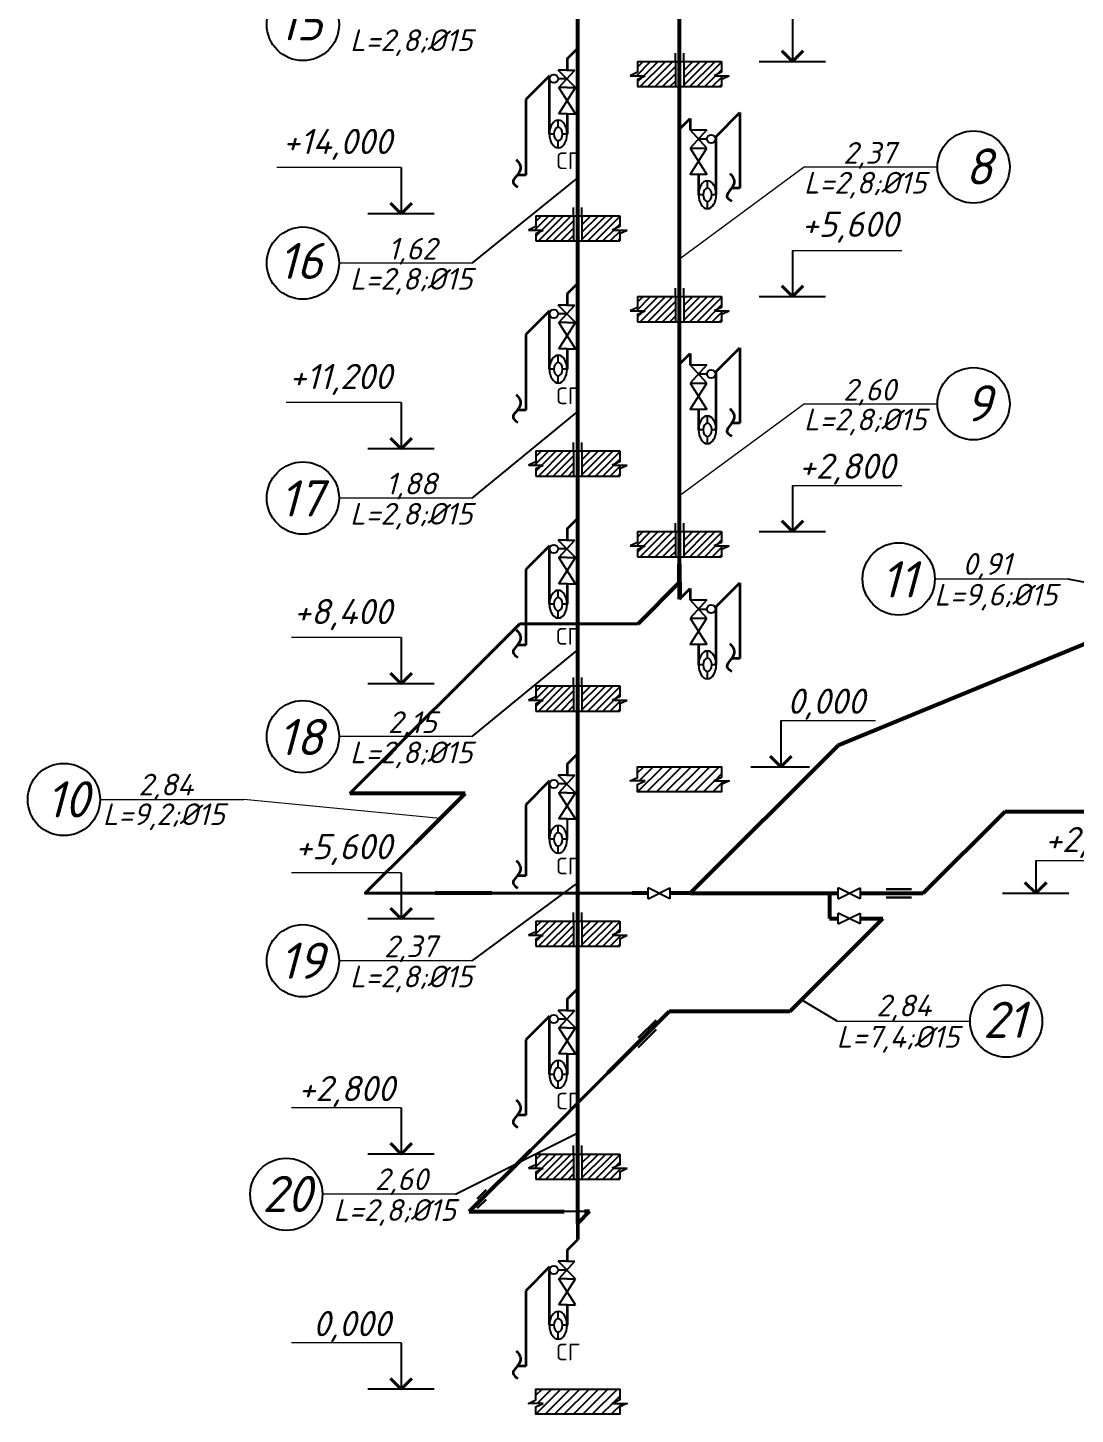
# Model space of a CAD drawing. Header units: millimetres. Extents: x -710977 to 10671, y -929782 to 89628.
# Drawn here: x 2977.4 to 3091.2, y 2349.8 to 2500.5 of the extents above; entities that cross this region are included whole.
import ezdxf

# ---------------------------------------------------------------- set-up
doc = ezdxf.new("R2010")
doc.units = ezdxf.units.MM
doc.header["$LTSCALE"] = 0.4
doc.layers.add('аксонометрия', color=84, linetype='Continuous')
doc.layers.add('кварталыИнфо', color=7, linetype='Continuous')
doc.layers.add('здания', color=7, linetype='Continuous', lineweight=25)
doc.layers.add('Надписи', color=7, linetype='Continuous', lineweight=20)
doc.styles.add('Zhenka', font='isocpeur.ttf', dxfattribs={"height": 400})
doc.styles.add('текстовый', font='isocpeui.ttf', dxfattribs={"height": 5})
doc.linetypes.add('ГОСТ 2.303 3', pattern='A,0.001,[1,GOST 2.303-68.shx,S=1,R=0,X=0,Y=0],-26', length=26.001)
pattern_1 = [(45, (2575.93737, 2279.9564), (-0.4030726, 0.4030726), [])]
pattern_2 = [(45, (2575.93737, 2305.49376), (-0.4030726, 0.4030726), [])]
pattern_3 = [(45, (2575.93737, 2331.03113), (-0.4030726, 0.4030726), [])]
pattern_4 = [(45, (2587.00375, 2322.26045), (-0.4030726, 0.4030726), [])]
pattern_5 = [(45, (2587.00375, 2347.7978), (-0.4030726, 0.4030726), [])]

msp = doc.modelspace()

# ---------------------------------------------------------------- hatches: boundary and pattern name
at = {"layer": 'аксонометрия', "lineweight": 25}
h = msp.add_hatch(dxfattribs=at)
h.set_pattern_fill('ANSI31', scale=4.560246, style=0)
h.set_pattern_definition([(45, (2587.00375, 2373.3352), (-0.4030726, 0.4030726), [])])
h.paths.add_polyline_path([(3047.72, 2494.071), (3047.72, 2496.807), (3043.615, 2496.807), (3043.615, 2495.629), (3042.807, 2495.256), (3044.424, 2495.256), (3043.615, 2494.884), (3043.615, 2494.071)])
h = msp.add_hatch(dxfattribs=at)
h.set_pattern_fill('ANSI31', scale=4.560246, style=0)
h.set_pattern_definition(pattern_5)
h.paths.add_polyline_path([(3053.545, 2495.256), (3051.927, 2495.256), (3052.736, 2495.629), (3052.736, 2496.807), (3048.632, 2496.807), (3048.632, 2494.071), (3052.736, 2494.071), (3052.736, 2494.884)])
h = msp.add_hatch(dxfattribs=at)
h.set_pattern_fill('ANSI31', scale=4.560246, style=0)
h.set_pattern_definition([(45, (2575.93737, 2356.5685), (-0.4030726, 0.4030726), [])])
h.paths.add_polyline_path([(3036.653, 2477.304), (3036.653, 2480.04), (3032.549, 2480.04), (3032.549, 2478.862), (3031.74, 2478.49), (3033.358, 2478.49), (3032.549, 2478.117), (3032.549, 2477.304)])
h = msp.add_hatch(dxfattribs=at)
h.set_pattern_fill('ANSI31', scale=4.560246, style=0)
h.set_pattern_definition(pattern_3)
h.paths.add_polyline_path([(3037.565, 2477.304), (3041.669, 2477.304), (3041.669, 2478.117), (3042.478, 2478.49), (3040.861, 2478.49), (3041.669, 2478.862), (3041.669, 2480.04), (3037.565, 2480.04)])
h = msp.add_hatch(dxfattribs=at)
h.set_pattern_fill('ANSI31', scale=4.560246, style=0)
h.set_pattern_definition(pattern_5)
h.paths.add_polyline_path([(3047.72, 2468.533), (3047.72, 2471.269), (3043.615, 2471.269), (3043.615, 2470.091), (3042.807, 2469.719), (3044.424, 2469.719), (3043.615, 2469.347), (3043.615, 2468.533)])
h = msp.add_hatch(dxfattribs=at)
h.set_pattern_fill('ANSI31', scale=4.560246, style=0)
h.set_pattern_definition(pattern_4)
h.paths.add_polyline_path([(3053.545, 2469.719), (3051.927, 2469.719), (3052.736, 2470.091), (3052.736, 2471.269), (3048.632, 2471.269), (3048.632, 2468.533), (3052.736, 2468.533), (3052.736, 2469.347)])
h = msp.add_hatch(dxfattribs=at)
h.set_pattern_fill('ANSI31', scale=4.560246, style=0)
h.set_pattern_definition(pattern_3)
h.paths.add_polyline_path([(3036.653, 2451.767), (3036.653, 2454.503), (3032.549, 2454.503), (3032.549, 2453.325), (3031.74, 2452.952), (3033.358, 2452.952), (3032.549, 2452.58), (3032.549, 2451.767)])
h = msp.add_hatch(dxfattribs=at)
h.set_pattern_fill('ANSI31', scale=4.560246, style=0)
h.set_pattern_definition(pattern_2)
h.paths.add_polyline_path([(3037.565, 2451.767), (3041.669, 2451.767), (3041.669, 2452.58), (3042.478, 2452.952), (3040.861, 2452.952), (3041.669, 2453.325), (3041.669, 2454.503), (3037.565, 2454.503)])
h = msp.add_hatch(dxfattribs=at)
h.set_pattern_fill('ANSI31', scale=4.560246, style=0)
h.set_pattern_definition(pattern_4)
h.paths.add_polyline_path([(3047.72, 2442.996), (3047.72, 2445.732), (3043.615, 2445.732), (3043.615, 2444.554), (3042.807, 2444.182), (3044.424, 2444.182), (3043.615, 2443.809), (3043.615, 2442.996)])
h = msp.add_hatch(dxfattribs=at)
h.set_pattern_fill('ANSI31', scale=4.560246, style=0)
h.set_pattern_definition([(45, (2587.00375, 2296.7231), (-0.4030726, 0.4030726), [])])
h.paths.add_polyline_path([(3053.545, 2444.182), (3051.927, 2444.182), (3052.736, 2444.554), (3052.736, 2445.732), (3048.632, 2445.732), (3048.632, 2442.996), (3052.736, 2442.996), (3052.736, 2443.809)])
h = msp.add_hatch(dxfattribs=at)
h.set_pattern_fill('ANSI31', scale=4.560246, style=0)
h.set_pattern_definition(pattern_2)
h.paths.add_polyline_path([(3036.653, 2426.229), (3036.653, 2428.965), (3032.549, 2428.965), (3032.549, 2427.787), (3031.74, 2427.415), (3033.358, 2427.415), (3032.549, 2427.043), (3032.549, 2426.229)])
h = msp.add_hatch(dxfattribs=at)
h.set_pattern_fill('ANSI31', scale=4.560246, style=0)
h.set_pattern_definition(pattern_1)
h.paths.add_polyline_path([(3037.565, 2426.229), (3041.669, 2426.229), (3041.669, 2427.043), (3042.478, 2427.415), (3040.861, 2427.415), (3041.669, 2427.787), (3041.669, 2428.965), (3037.565, 2428.965)])
h = msp.add_hatch(dxfattribs=at)
h.set_pattern_fill('ANSI31', scale=4.560246, style=0)
h.set_pattern_definition(pattern_1)
h.paths.add_polyline_path([(3036.653, 2400.692), (3036.653, 2403.428), (3032.549, 2403.428), (3032.549, 2402.25), (3031.74, 2401.878), (3033.358, 2401.878), (3032.549, 2401.505), (3032.549, 2400.692)])
h = msp.add_hatch(dxfattribs=at)
h.set_pattern_fill('ANSI31', scale=4.560246, style=0)
h.set_pattern_definition([(45, (2575.93737, 2254.419), (-0.4030726, 0.4030726), [])])
h.paths.add_polyline_path([(3037.565, 2400.692), (3041.669, 2400.692), (3041.669, 2401.505), (3042.478, 2401.878), (3040.861, 2401.878), (3041.669, 2402.25), (3041.669, 2403.428), (3037.565, 2403.428)])
h = msp.add_hatch(dxfattribs=at)
h.set_pattern_fill('ANSI31', scale=4.560246, style=0)
h.set_pattern_definition([(45, (2575.93737, 2254.64703), (-0.4030726, 0.4030726), [])])
h.paths.add_polyline_path([(3036.653, 2375.382), (3036.653, 2378.119), (3032.549, 2378.119), (3032.549, 2376.941), (3031.74, 2376.568), (3033.358, 2376.568), (3032.549, 2376.196), (3032.549, 2375.382)])
h = msp.add_hatch(dxfattribs=at)
h.set_pattern_fill('ANSI31', scale=4.560246, style=0)
h.set_pattern_definition([(45, (2575.93737, 2229.10966), (-0.4030726, 0.4030726), [])])
h.paths.add_polyline_path([(3037.565, 2375.382), (3041.669, 2375.382), (3041.669, 2376.196), (3042.478, 2376.568), (3040.861, 2376.568), (3041.669, 2376.941), (3041.669, 2378.119), (3037.565, 2378.119)])
at = {"layer": 'кварталыИнфо', "ltscale": 0.12}
h = msp.add_hatch(dxfattribs=at)
h.set_pattern_fill('ANSI31', color=256, scale=0.228012)
h.set_pattern_definition([(45, (2480.5266, -1437.1494), (-0.51190217, 0.51190217), [])])
h.paths.add_polyline_path([(3044.424, 2418.644), (3042.807, 2418.644), (3043.615, 2419.017), (3043.615, 2420.195), (3052.736, 2420.195), (3052.736, 2419.017), (3051.927, 2418.644), (3053.545, 2418.644), (3052.736, 2418.272), (3052.736, 2417.459), (3043.615, 2417.459), (3043.615, 2418.272)])
h = msp.add_hatch(dxfattribs=at)
h.set_pattern_fill('ANSI31', color=256, scale=0.228012)
h.set_pattern_definition([(45, (2469.4602, -1504.7628), (-0.51190217, 0.51190217), [])])
h.paths.add_polyline_path([(3033.358, 2351.031), (3031.74, 2351.031), (3032.549, 2351.403), (3032.549, 2352.581), (3041.669, 2352.581), (3041.669, 2351.403), (3040.861, 2351.031), (3042.478, 2351.031), (3041.669, 2350.658), (3041.669, 2349.845), (3032.549, 2349.845), (3032.549, 2350.658)])

# ---------------------------------------------------------------- linework, layer by layer
at = {"color": 7, "lineweight": 25}
for p, q in [((3060.42, 2501.826), (3060.42, 2496.807)), ((3056.822, 2496.807), (3064.017, 2496.807)), ((3017.908, 2485.288), (3017.908, 2480.268)), ((3021.506, 2480.268), (3014.311, 2480.268)), ((3060.42, 2476.289), (3060.42, 2471.269)), ((3056.822, 2471.269), (3064.017, 2471.269)), ((3017.908, 2459.75), (3017.908, 2454.731)), ((3021.506, 2454.731), (3014.311, 2454.731)), ((3060.42, 2450.752), (3060.42, 2445.732)), ((3056.822, 2445.732), (3064.017, 2445.732)), ((3017.908, 2434.213), (3017.908, 2429.193)), ((3021.506, 2429.193), (3014.311, 2429.193)), ((3059.174, 2425.214), (3059.174, 2420.195)), ((3055.905, 2420.195), (3062.286, 2420.195)), ((3017.908, 2408.676), (3017.908, 2403.656)), ((3086.852, 2409.994), (3086.852, 2406.439)), ((3083.255, 2406.439), (3090.45, 2406.439)), ((3021.506, 2403.656), (3014.311, 2403.656)), ((3017.908, 2383.138), (3017.908, 2378.119)), ((3021.506, 2378.119), (3014.311, 2378.119)), ((3017.908, 2357.601), (3017.908, 2352.581)), ((3021.506, 2352.581), (3014.311, 2352.581))]:
    msp.add_line(p, q, dxfattribs=at)
at = {"color": 7, "lineweight": 35}
for p, q in [((3035.948, 2497.093), (3037.109, 2498.254)), ((3035.948, 2497.093), (3035.948, 2495.873)), ((3034.033, 2495.26), (3031.453, 2492.68)), ((3034.033, 2488.921), (3034.033, 2495.26)), ((3031.453, 2492.68), (3031.453, 2484.472)), ((3035.948, 2491.136), (3035.948, 2488.921)), ((3048.176, 2489.455), (3049.336, 2490.616)), ((3049.336, 2490.616), (3049.336, 2489.397)), ((3052.15, 2488.667), (3054.73, 2491.247)), ((3054.73, 2491.247), (3054.73, 2483.038)), ((3052.15, 2482.328), (3052.15, 2488.667)), ((3031.453, 2484.472), (3030.541, 2484.472)), ((3050.235, 2484.545), (3050.235, 2482.328)), ((3054.73, 2483.038), (3053.818, 2483.038)), ((3035.948, 2471.555), (3037.109, 2472.716)), ((3035.948, 2471.555), (3035.948, 2470.336)), ((3034.033, 2469.722), (3031.453, 2467.143)), ((3034.033, 2463.384), (3034.033, 2469.722)), ((3031.453, 2467.143), (3031.453, 2458.934)), ((3035.948, 2465.599), (3035.948, 2463.384)), ((3048.176, 2463.918), (3049.336, 2465.079)), ((3049.336, 2465.079), (3049.336, 2463.859)), ((3052.15, 2463.13), (3054.73, 2465.709)), ((3054.73, 2465.709), (3054.73, 2457.501)), ((3052.15, 2456.791), (3052.15, 2463.13)), ((3031.453, 2458.934), (3030.541, 2458.934)), ((3050.235, 2459.007), (3050.235, 2456.791)), ((3054.73, 2457.501), (3053.818, 2457.501)), ((3035.948, 2446.018), (3037.109, 2447.179)), ((3035.948, 2446.018), (3035.948, 2444.799)), ((3034.033, 2444.185), (3031.453, 2441.605)), ((3034.033, 2437.846), (3034.033, 2444.185)), ((3031.453, 2441.605), (3031.453, 2433.397)), ((3052.15, 2437.592), (3054.73, 2440.172)), ((3054.73, 2440.172), (3054.73, 2431.964)), ((3035.948, 2440.061), (3035.948, 2437.846)), ((3048.176, 2438.381), (3049.336, 2439.542)), ((3049.336, 2439.542), (3049.336, 2438.322)), ((3052.15, 2431.254), (3052.15, 2437.592)), ((3031.453, 2433.397), (3030.541, 2433.397)), ((3050.235, 2433.47), (3050.235, 2431.254)), ((3054.73, 2431.964), (3053.818, 2431.964)), ((3035.948, 2420.481), (3037.109, 2421.642)), ((3035.948, 2420.481), (3035.948, 2419.261)), ((3034.033, 2418.648), (3031.453, 2416.068)), ((3034.033, 2412.309), (3034.033, 2418.648)), ((3031.453, 2416.068), (3031.453, 2408.33)), ((3031.453, 2408.33), (3030.541, 2408.33)), ((3035.948, 2394.943), (3037.109, 2396.104)), ((3035.948, 2394.943), (3035.948, 2393.724)), ((3034.033, 2393.11), (3031.453, 2390.53)), ((3034.033, 2386.771), (3034.033, 2393.11)), ((3031.453, 2390.53), (3031.453, 2382.322)), ((3035.948, 2388.987), (3035.948, 2386.771)), ((3031.453, 2382.322), (3030.541, 2382.322)), ((3035.948, 2367.68), (3037.109, 2368.841)), ((3035.948, 2367.68), (3035.948, 2366.461)), ((3034.033, 2365.847), (3031.453, 2363.267)), ((3034.033, 2359.508), (3034.033, 2365.847)), ((3031.453, 2363.267), (3031.453, 2355.059)), ((3035.948, 2361.723), (3035.948, 2359.508)), ((3031.453, 2355.059), (3030.541, 2355.059))]:
    msp.add_line(p, q, dxfattribs=at)
at = {"color": 7, "lineweight": 20}
for p, q in [((3061.73, 2485.347), (3048.176, 2475.329)), ((3061.73, 2485.347), (3076.175, 2485.343)), ((3061.73, 2485.347), (3076.175, 2485.343)), ((3017.908, 2485.288), (3004.434, 2485.288)), ((3025.62, 2474.903), (3011.175, 2474.899)), ((3025.62, 2474.903), (3011.175, 2474.899)), ((3060.42, 2476.289), (3072.324, 2476.289)), ((3017.908, 2459.75), (3005.435, 2459.75)), ((3061.73, 2459.625), (3048.176, 2449.608)), ((3061.73, 2459.625), (3076.175, 2459.621)), ((3061.73, 2459.625), (3076.175, 2459.621)), ((3060.42, 2450.752), (3072.324, 2450.752)), ((3025.62, 2449.382), (3011.175, 2449.378)), ((3025.62, 2449.382), (3011.175, 2449.378)), ((3075.899, 2440.59), (3090.344, 2440.586)), ((3075.899, 2440.59), (3090.344, 2440.586)), ((3017.908, 2434.213), (3006.004, 2434.213)), ((3059.174, 2425.214), (3069.438, 2425.214)), ((3025.62, 2423.461), (3011.175, 2423.457)), ((3025.62, 2423.461), (3011.175, 2423.457)), ((2985.209, 2416.617), (3000.818, 2416.613)), ((2985.209, 2416.617), (3000.818, 2416.613)), ((3022.152, 2414.565), (3000.818, 2416.613)), ((3017.908, 2408.676), (3006.004, 2408.676)), ((3086.852, 2409.994), (3098.757, 2409.994)), ((3025.62, 2399.112), (3011.175, 2399.108)), ((3025.62, 2399.112), (3011.175, 2399.108)), ((3065.278, 2392.56), (3079.723, 2392.556)), ((3065.278, 2392.56), (3079.723, 2392.556)), ((3017.908, 2383.138), (3006.004, 2383.138)), ((3023.818, 2373.744), (3009.373, 2373.74)), ((3023.818, 2373.744), (3009.373, 2373.74)), ((3017.908, 2357.601), (3006.004, 2357.601))]:
    msp.add_line(p, q, dxfattribs=at)
at = {"lineweight": 30}
for p, q in [((3070.609, 2406.901), (3073.345, 2406.901)), ((3073.345, 2405.989), (3070.609, 2405.989)), ((3045.607, 2392.674), (3043.672, 2390.739)), ((3045.607, 2391.639), (3043.672, 2389.704)), ((3027.158, 2374.225), (3026.19, 2373.257)), ((3027.158, 2373.19), (3026.19, 2372.222))]:
    msp.add_line(p, q, dxfattribs=at)
at = {"color": 7, "lineweight": 50}
msp.add_line((3037.109, 2368.841), (3037.109, 2370.567), dxfattribs=at)
at = {"color": 7, "lineweight": 25}
for centre in [(3007.249, 2500.821), (3080.102, 2485.343), (3007.249, 2474.899), (3080.102, 2459.621), (3007.249, 2449.378), (3071.973, 2440.592), (3007.249, 2423.457), (2981.282, 2416.631), (3007.249, 2399.108), (3083.649, 2392.556), (3005.447, 2373.74)]:
    msp.add_circle(centre, 3.926, dxfattribs=at)
at = {"color": 7, "lineweight": 35}
for points in [[(3030.415, 2486.15), (3030.895, 2485.352), (3030.541, 2484.472), (3030.086, 2483.665), (3030.613, 2483.137)], [(3053.63, 2484.635), (3054.11, 2483.837), (3053.757, 2482.956), (3053.301, 2482.15), (3053.829, 2481.622)], [(3030.415, 2460.613), (3030.895, 2459.815), (3030.541, 2458.934), (3030.086, 2458.128), (3030.613, 2457.6)], [(3053.63, 2459.098), (3054.11, 2458.3), (3053.757, 2457.419), (3053.301, 2456.612), (3053.829, 2456.085)], [(3030.415, 2435.076), (3030.895, 2434.278), (3030.541, 2433.397), (3030.086, 2432.59), (3030.613, 2432.063)], [(3053.63, 2433.561), (3054.11, 2432.762), (3053.757, 2431.882), (3053.301, 2431.075), (3053.829, 2430.548)], [(3030.415, 2410.009), (3030.895, 2409.211), (3030.541, 2408.33), (3030.086, 2407.523), (3030.613, 2406.996)], [(3030.415, 2384.001), (3030.895, 2383.203), (3030.541, 2382.322), (3030.086, 2381.515), (3030.613, 2380.988)], [(3030.415, 2356.738), (3030.895, 2355.94), (3030.541, 2355.059), (3030.086, 2354.252), (3030.613, 2353.725)]]:
    msp.add_spline(points, degree=3, dxfattribs=at)
at = {"layer": 'аксонометрия', "color": 7, "lineweight": 53}
for p, q in [((3048.176, 2438.408), (3048.176, 2642.707)), ((3037.109, 2370.567), (3037.109, 2574.866))]:
    msp.add_line(p, q, dxfattribs=at)
at = {"layer": 'аксонометрия', "color": 7, "lineweight": 25}
for p, q in [((3047.72, 2496.807), (3047.72, 2497.719)), ((3048.632, 2496.807), (3048.632, 2497.719)), ((3043.615, 2496.807), (3052.736, 2496.807)), ((3043.615, 2496.807), (3043.615, 2495.629)), ((3047.72, 2496.807), (3047.72, 2494.071)), ((3048.632, 2496.807), (3048.632, 2494.071)), ((3052.736, 2496.807), (3052.736, 2495.629)), ((3035.913, 2494.929), (3034.965, 2494.929)), ((3035.877, 2495.873), (3034.981, 2495.873)), ((3036.845, 2493.984), (3034.981, 2495.873)), ((3035.052, 2493.984), (3036.773, 2495.873)), ((3035.877, 2495.873), (3036.773, 2495.873)), ((3043.615, 2495.629), (3042.807, 2495.256)), ((3042.807, 2495.256), (3044.424, 2495.256)), ((3043.615, 2494.884), (3044.424, 2495.256)), ((3043.615, 2494.884), (3043.615, 2494.071)), ((3052.736, 2495.629), (3051.927, 2495.256)), ((3051.927, 2495.256), (3053.545, 2495.256)), ((3052.736, 2494.884), (3053.545, 2495.256)), ((3052.736, 2494.884), (3052.736, 2494.071)), ((3035.948, 2493.984), (3035.052, 2493.984)), ((3036.845, 2491.136), (3035.052, 2493.984)), ((3035.052, 2491.136), (3036.845, 2493.984)), ((3035.948, 2493.984), (3036.845, 2493.984)), ((3043.615, 2494.071), (3052.736, 2494.071)), ((3048.176, 2494.071), (3048.176, 2489.51)), ((3034.991, 2489.637), (3034.991, 2490.428)), ((3035.948, 2491.136), (3035.052, 2491.136)), ((3035.948, 2491.136), (3036.845, 2491.136)), ((3034.515, 2488.921), (3034.033, 2488.921)), ((3035.948, 2488.921), (3035.466, 2488.921)), ((3050.235, 2488.394), (3051.147, 2488.394)), ((3034.991, 2487.414), (3034.991, 2488.204)), ((3051.192, 2483.045), (3051.192, 2483.836)), ((3036.653, 2480.04), (3036.653, 2480.952)), ((3037.565, 2480.04), (3037.565, 2480.952)), ((3050.717, 2482.328), (3050.235, 2482.328)), ((3051.192, 2480.821), (3051.192, 2481.612)), ((3052.15, 2482.328), (3051.668, 2482.328)), ((3032.549, 2480.04), (3041.669, 2480.04)), ((3032.549, 2480.04), (3032.549, 2478.862)), ((3036.653, 2480.04), (3036.653, 2477.304)), ((3037.565, 2480.04), (3037.565, 2477.304)), ((3041.669, 2480.04), (3041.669, 2478.862)), ((3032.549, 2478.862), (3031.74, 2478.49)), ((3031.74, 2478.49), (3033.358, 2478.49)), ((3032.549, 2478.117), (3033.358, 2478.49)), ((3032.549, 2478.117), (3032.549, 2477.304)), ((3041.669, 2478.862), (3040.861, 2478.49)), ((3040.861, 2478.49), (3042.478, 2478.49)), ((3041.669, 2478.117), (3042.478, 2478.49)), ((3041.669, 2478.117), (3041.669, 2477.304)), ((3032.549, 2477.304), (3041.669, 2477.304)), ((3047.72, 2471.269), (3047.72, 2472.181)), ((3048.632, 2471.269), (3048.632, 2472.181)), ((3035.877, 2470.336), (3034.981, 2470.336)), ((3036.845, 2468.446), (3034.981, 2470.336)), ((3035.052, 2468.446), (3036.773, 2470.336)), ((3035.877, 2470.336), (3036.773, 2470.336)), ((3043.615, 2471.269), (3052.736, 2471.269)), ((3043.615, 2471.269), (3043.615, 2470.091)), ((3047.72, 2471.269), (3047.72, 2468.533)), ((3048.632, 2471.269), (3048.632, 2468.533)), ((3052.736, 2471.269), (3052.736, 2470.091)), ((3035.913, 2469.391), (3034.965, 2469.391)), ((3043.615, 2470.091), (3042.807, 2469.719)), ((3042.807, 2469.719), (3044.424, 2469.719)), ((3043.615, 2469.347), (3044.424, 2469.719)), ((3043.615, 2469.347), (3043.615, 2468.533)), ((3052.736, 2470.091), (3051.927, 2469.719)), ((3051.927, 2469.719), (3053.545, 2469.719)), ((3052.736, 2469.347), (3053.545, 2469.719)), ((3052.736, 2469.347), (3052.736, 2468.533)), ((3035.948, 2468.446), (3035.052, 2468.446)), ((3036.845, 2465.599), (3035.052, 2468.446)), ((3035.052, 2465.599), (3036.845, 2468.446)), ((3035.948, 2468.446), (3036.845, 2468.446)), ((3043.615, 2468.533), (3052.736, 2468.533)), ((3034.991, 2464.1), (3034.991, 2464.891)), ((3035.948, 2465.599), (3035.052, 2465.599)), ((3035.948, 2465.599), (3036.845, 2465.599)), ((3034.515, 2463.384), (3034.033, 2463.384)), ((3035.948, 2463.384), (3035.466, 2463.384)), ((3050.235, 2462.856), (3051.147, 2462.856)), ((3034.991, 2461.876), (3034.991, 2462.667)), ((3051.192, 2457.508), (3051.192, 2458.298)), ((3050.717, 2456.791), (3050.235, 2456.791)), ((3052.15, 2456.791), (3051.668, 2456.791)), ((3036.653, 2454.503), (3036.653, 2455.415)), ((3037.565, 2454.503), (3037.565, 2455.415)), ((3051.192, 2455.284), (3051.192, 2456.075)), ((3032.549, 2454.503), (3041.669, 2454.503)), ((3032.549, 2454.503), (3032.549, 2453.325)), ((3036.653, 2454.503), (3036.653, 2451.767)), ((3037.565, 2454.503), (3037.565, 2451.767)), ((3041.669, 2454.503), (3041.669, 2453.325)), ((3032.549, 2453.325), (3031.74, 2452.952)), ((3031.74, 2452.952), (3033.358, 2452.952)), ((3032.549, 2452.58), (3033.358, 2452.952)), ((3032.549, 2452.58), (3032.549, 2451.767)), ((3041.669, 2453.325), (3040.861, 2452.952)), ((3040.861, 2452.952), (3042.478, 2452.952)), ((3041.669, 2452.58), (3042.478, 2452.952)), ((3041.669, 2452.58), (3041.669, 2451.767)), ((3032.549, 2451.767), (3041.669, 2451.767)), ((3047.72, 2445.732), (3047.72, 2446.644)), ((3048.632, 2445.732), (3048.632, 2446.644)), ((3035.877, 2444.799), (3034.981, 2444.799)), ((3036.845, 2442.909), (3034.981, 2444.799)), ((3035.052, 2442.909), (3036.773, 2444.799)), ((3035.877, 2444.799), (3036.773, 2444.799)), ((3043.615, 2445.732), (3052.736, 2445.732)), ((3043.615, 2445.732), (3043.615, 2444.554)), ((3047.72, 2445.732), (3047.72, 2442.996)), ((3048.632, 2445.732), (3048.632, 2442.996)), ((3052.736, 2445.732), (3052.736, 2444.554)), ((3035.913, 2443.854), (3034.965, 2443.854)), ((3043.615, 2444.554), (3042.807, 2444.182)), ((3042.807, 2444.182), (3044.424, 2444.182)), ((3043.615, 2443.809), (3044.424, 2444.182)), ((3043.615, 2443.809), (3043.615, 2442.996)), ((3052.736, 2444.554), (3051.927, 2444.182)), ((3051.927, 2444.182), (3053.545, 2444.182)), ((3052.736, 2443.809), (3053.545, 2444.182)), ((3052.736, 2443.809), (3052.736, 2442.996)), ((3035.948, 2442.909), (3035.052, 2442.909)), ((3036.845, 2440.061), (3035.052, 2442.909)), ((3035.052, 2440.061), (3036.845, 2442.909)), ((3035.948, 2442.909), (3036.845, 2442.909)), ((3034.991, 2438.563), (3034.991, 2439.353)), ((3035.948, 2440.061), (3035.052, 2440.061)), ((3035.948, 2440.061), (3036.845, 2440.061)), ((3034.515, 2437.846), (3034.033, 2437.846)), ((3035.948, 2437.846), (3035.466, 2437.846)), ((3050.235, 2437.319), (3051.147, 2437.319)), ((3034.991, 2436.339), (3034.991, 2437.13)), ((3051.192, 2431.97), (3051.192, 2432.761)), ((3050.717, 2431.254), (3050.235, 2431.254)), ((3052.15, 2431.254), (3051.668, 2431.254)), ((3036.653, 2428.965), (3036.653, 2429.877)), ((3037.565, 2428.965), (3037.565, 2429.877)), ((3051.192, 2429.746), (3051.192, 2430.537)), ((3032.549, 2428.965), (3041.669, 2428.965)), ((3032.549, 2428.965), (3032.549, 2427.787)), ((3036.653, 2428.965), (3036.653, 2426.229)), ((3037.565, 2428.965), (3037.565, 2426.229)), ((3041.669, 2428.965), (3041.669, 2427.787)), ((3032.549, 2427.787), (3031.74, 2427.415)), ((3031.74, 2427.415), (3033.358, 2427.415)), ((3032.549, 2427.043), (3033.358, 2427.415)), ((3032.549, 2427.043), (3032.549, 2426.229)), ((3041.669, 2427.787), (3040.861, 2427.415)), ((3040.861, 2427.415), (3042.478, 2427.415)), ((3041.669, 2427.043), (3042.478, 2427.415)), ((3041.669, 2427.043), (3041.669, 2426.229)), ((3032.549, 2426.229), (3041.669, 2426.229)), ((3035.877, 2419.261), (3034.981, 2419.261)), ((3036.845, 2417.372), (3034.981, 2419.261)), ((3035.052, 2417.372), (3036.773, 2419.261)), ((3035.877, 2419.261), (3036.773, 2419.261)), ((3035.913, 2418.316), (3034.965, 2418.316)), ((3035.948, 2417.372), (3035.052, 2417.372)), ((3036.845, 2414.524), (3035.052, 2417.372)), ((3035.052, 2414.524), (3036.845, 2417.372)), ((3035.948, 2417.372), (3036.845, 2417.372)), ((3034.991, 2413.025), (3034.991, 2413.816)), ((3035.948, 2414.524), (3035.052, 2414.524)), ((3035.948, 2414.524), (3035.948, 2412.309)), ((3035.948, 2414.524), (3036.845, 2414.524)), ((3034.515, 2412.309), (3034.033, 2412.309)), ((3034.991, 2410.801), (3034.991, 2411.592)), ((3035.948, 2412.309), (3035.466, 2412.309)), ((3044.77, 2405.85), (3044.77, 2407.028)), ((3044.77, 2405.85), (3047.126, 2407.028)), ((3047.126, 2405.85), (3044.77, 2407.028)), ((3047.126, 2407.028), (3047.126, 2405.85)), ((3065.412, 2405.85), (3065.412, 2407.028)), ((3065.412, 2405.85), (3067.769, 2407.028)), ((3067.769, 2405.85), (3065.412, 2407.028)), ((3067.769, 2407.028), (3067.769, 2405.85)), ((3036.653, 2403.428), (3036.653, 2404.34)), ((3037.565, 2403.428), (3037.565, 2404.34)), ((3065.412, 2403.114), (3065.412, 2404.292)), ((3065.412, 2403.114), (3067.769, 2404.292)), ((3067.769, 2403.114), (3065.412, 2404.292)), ((3067.769, 2404.292), (3067.769, 2403.114)), ((3032.549, 2403.428), (3041.669, 2403.428)), ((3032.549, 2403.428), (3032.549, 2402.25)), ((3036.653, 2403.428), (3036.653, 2400.692)), ((3037.565, 2403.428), (3037.565, 2400.692)), ((3041.669, 2403.428), (3041.669, 2402.25)), ((3032.549, 2402.25), (3031.74, 2401.878)), ((3031.74, 2401.878), (3033.358, 2401.878)), ((3032.549, 2401.505), (3033.358, 2401.878)), ((3032.549, 2401.505), (3032.549, 2400.692)), ((3041.669, 2402.25), (3040.861, 2401.878)), ((3040.861, 2401.878), (3042.478, 2401.878)), ((3041.669, 2401.505), (3042.478, 2401.878)), ((3041.669, 2401.505), (3041.669, 2400.692)), ((3032.549, 2400.692), (3041.669, 2400.692)), ((3035.877, 2393.724), (3034.981, 2393.724)), ((3036.845, 2391.834), (3034.981, 2393.724)), ((3035.052, 2391.834), (3036.773, 2393.724)), ((3035.877, 2393.724), (3036.773, 2393.724)), ((3035.913, 2392.779), (3034.965, 2392.779)), ((3035.948, 2391.834), (3035.052, 2391.834)), ((3036.845, 2388.987), (3035.052, 2391.834)), ((3035.052, 2388.987), (3036.845, 2391.834)), ((3035.948, 2391.834), (3036.845, 2391.834)), ((3035.948, 2388.987), (3035.052, 2388.987)), ((3035.948, 2388.987), (3036.845, 2388.987)), ((3034.991, 2387.488), (3034.991, 2388.279)), ((3034.515, 2386.771), (3034.033, 2386.771)), ((3034.991, 2385.264), (3034.991, 2386.055)), ((3035.948, 2386.771), (3035.466, 2386.771)), ((3036.653, 2378.119), (3036.653, 2379.031)), ((3037.565, 2378.119), (3037.565, 2379.031)), ((3032.549, 2376.941), (3031.74, 2376.568)), ((3032.549, 2378.119), (3041.669, 2378.119)), ((3032.549, 2378.119), (3032.549, 2376.941)), ((3036.653, 2378.119), (3036.653, 2375.382)), ((3037.565, 2378.119), (3037.565, 2375.382)), ((3041.669, 2376.941), (3040.861, 2376.568)), ((3041.669, 2378.119), (3041.669, 2376.941)), ((3031.74, 2376.568), (3033.358, 2376.568)), ((3032.549, 2376.196), (3033.358, 2376.568)), ((3032.549, 2376.196), (3032.549, 2375.382)), ((3040.861, 2376.568), (3042.478, 2376.568)), ((3041.669, 2376.196), (3042.478, 2376.568)), ((3041.669, 2376.196), (3041.669, 2375.382)), ((3032.549, 2375.382), (3041.669, 2375.382)), ((3035.877, 2366.461), (3034.981, 2366.461)), ((3036.845, 2364.571), (3034.981, 2366.461)), ((3035.052, 2364.571), (3036.773, 2366.461)), ((3035.877, 2366.461), (3036.773, 2366.461)), ((3035.913, 2365.516), (3034.965, 2365.516)), ((3035.948, 2364.571), (3035.052, 2364.571)), ((3036.845, 2361.723), (3035.052, 2364.571)), ((3035.052, 2361.723), (3036.845, 2364.571)), ((3035.948, 2364.571), (3036.845, 2364.571)), ((3034.991, 2360.225), (3034.991, 2361.015)), ((3035.948, 2361.723), (3035.052, 2361.723)), ((3035.948, 2361.723), (3036.845, 2361.723)), ((3034.515, 2359.508), (3034.033, 2359.508)), ((3035.948, 2359.508), (3035.466, 2359.508)), ((3034.991, 2358.001), (3034.991, 2358.792))]:
    msp.add_line(p, q, dxfattribs=at)
at = {"layer": 'аксонометрия'}
msp.add_line((3043.615, 2442.996), (3052.736, 2442.996), dxfattribs=at)
at = {"layer": 'аксонометрия', "color": 7, "lineweight": 60}
for q in [(3048.176, 2442.179), (3048.176, 2438.408)]:
    msp.add_line((3048.176, 2440.232), q, dxfattribs=at)
at = {"layer": 'аксонометрия', "color": 7, "lineweight": 25}
for points in [[(3044.424, 2418.644), (3042.807, 2418.644), (3043.615, 2419.017), (3043.615, 2420.195), (3052.736, 2420.195), (3052.736, 2419.017), (3051.927, 2418.644), (3053.545, 2418.644), (3052.736, 2418.272), (3052.736, 2417.459), (3043.615, 2417.459), (3043.615, 2418.272)], [(3033.358, 2351.031), (3031.74, 2351.031), (3032.549, 2351.403), (3032.549, 2352.581), (3041.669, 2352.581), (3041.669, 2351.403), (3040.861, 2351.031), (3042.478, 2351.031), (3041.669, 2350.658), (3041.669, 2349.845), (3032.549, 2349.845), (3032.549, 2350.658)]]:
    msp.add_lwpolyline(points, close=True, dxfattribs=at)
for centre in [(3034.509, 2494.929), (3051.603, 2488.394), (3034.509, 2469.391), (3051.603, 2462.856), (3034.509, 2443.854), (3051.603, 2437.319), (3034.509, 2418.316), (3034.509, 2392.779), (3034.509, 2365.516)]:
    msp.add_circle(centre, 0.456, dxfattribs=at)
at = {"layer": 'аксонометрия', "color": 7, "lineweight": 25, "extrusion": (0, 0, -1)}
for centre, major_axis, ratio in [((3034.991, 2488.921), (0, -1.507), 0.6353435), ((3034.991, 2488.921), (0, -0.717), 0.6634455), ((3051.192, 2482.328), (0, -1.507), 0.6353435), ((3051.192, 2482.328), (0, -0.717), 0.6634455), ((3034.991, 2463.384), (0, -1.507), 0.6353435), ((3034.991, 2463.384), (0, -0.717), 0.6634455), ((3051.192, 2456.791), (0, -1.507), 0.6353435), ((3051.192, 2456.791), (0, -0.717), 0.6634455), ((3034.991, 2437.846), (0, -1.507), 0.6353435), ((3034.991, 2437.846), (0, -0.717), 0.6634455), ((3051.192, 2431.254), (0, -1.507), 0.6353435), ((3051.192, 2431.254), (0, -0.717), 0.6634455), ((3034.991, 2412.309), (0, -1.507), 0.6353435), ((3034.991, 2412.309), (0, -0.717), 0.6634455), ((3034.991, 2386.771), (0, -1.507), 0.6353435), ((3034.991, 2386.771), (0, -0.717), 0.6634455), ((3034.991, 2359.508), (0, -1.507), 0.6353435), ((3034.991, 2359.508), (0, -0.717), 0.6634455)]:
    msp.add_ellipse(centre, major_axis=major_axis, ratio=ratio, dxfattribs=at)
at = {"layer": 'кварталыИнфо', "ltscale": 0.12}
for p, q in [((3049.336, 2489.397), (3051.133, 2489.397)), ((3051.133, 2487.39), (3049.336, 2489.397)), ((3051.133, 2489.397), (3049.336, 2487.39)), ((3049.336, 2487.39), (3051.133, 2487.39)), ((3049.336, 2484.545), (3051.133, 2487.39)), ((3049.336, 2487.39), (3051.133, 2484.545)), ((3025.62, 2474.903), (3037.109, 2484.18)), ((3051.133, 2484.545), (3049.336, 2484.545)), ((3049.336, 2463.859), (3051.133, 2463.859)), ((3051.133, 2461.853), (3049.336, 2463.859)), ((3051.133, 2463.859), (3049.336, 2461.853)), ((3049.336, 2461.853), (3051.133, 2461.853)), ((3049.336, 2459.007), (3051.133, 2461.853)), ((3049.336, 2461.853), (3051.133, 2459.007)), ((3025.62, 2449.382), (3037.109, 2458.797)), ((3051.133, 2459.007), (3049.336, 2459.007)), ((3090.344, 2440.586), (3100.523, 2438.627)), ((3049.336, 2438.322), (3051.133, 2438.322)), ((3051.133, 2436.316), (3049.336, 2438.322)), ((3051.133, 2438.322), (3049.336, 2436.316)), ((3049.336, 2436.316), (3051.133, 2436.316)), ((3049.336, 2433.47), (3051.133, 2436.316)), ((3049.336, 2436.316), (3051.133, 2433.47)), ((3025.62, 2423.461), (3037.109, 2432.884)), ((3051.133, 2433.47), (3049.336, 2433.47)), ((3025.62, 2399.112), (3037.109, 2407.56)), ((3065.278, 2392.56), (3061.42, 2394.868)), ((3023.818, 2373.744), (3037.109, 2380.421))]:
    msp.add_line(p, q, dxfattribs=at)
at = {"layer": 'кварталыИнфо', "linetype": 'ГОСТ 2.303 3', "lineweight": 40, "ltscale": 0.12}
for p, q in [((3030.801, 2435.718), (3012.357, 2417.273)), ((3043.661, 2435.718), (3030.801, 2435.718)), ((3043.024, 2406.439), (3027.761, 2406.439)), ((3031.997, 2378.551), (3040.38, 2386.934))]:
    msp.add_line(p, q, dxfattribs=at)
at = {"layer": 'кварталыИнфо', "linetype": 'ГОСТ 2.303 3', "ltscale": 0.12}
msp.add_line((3037.856, 2371.857), (3035.628, 2371.857), dxfattribs=at)
at = {"layer": 'кварталыИнфо', "linetype": 'ГОСТ 2.303 3', "lineweight": 40, "ltscale": 0.12}
msp.add_lwpolyline([(3021.608, 2406.439), (3014.026, 2406.439), (3019.444, 2411.856)], dxfattribs=at)
at = {"layer": 'Надписи', "color": 7, "linetype": 'ByBlock', "lineweight": 40, "ltscale": 0.2}
for p, q in [((3060.42, 2496.807), (3059.259, 2497.968)), ((3060.42, 2496.807), (3061.58, 2497.968)), ((3017.908, 2480.268), (3016.748, 2481.429)), ((3017.908, 2480.268), (3019.069, 2481.429)), ((3060.42, 2471.269), (3059.259, 2472.43)), ((3060.42, 2471.269), (3061.58, 2472.43)), ((3017.908, 2454.731), (3016.748, 2455.892)), ((3017.908, 2454.731), (3019.069, 2455.892)), ((3060.42, 2445.732), (3059.259, 2446.893)), ((3060.42, 2445.732), (3061.58, 2446.893)), ((3017.908, 2429.193), (3016.748, 2430.354)), ((3017.908, 2429.193), (3019.069, 2430.354)), ((3059.174, 2420.195), (3058.014, 2421.356)), ((3059.174, 2420.195), (3060.335, 2421.356)), ((3086.852, 2406.439), (3085.691, 2407.6)), ((3086.852, 2406.439), (3088.013, 2407.6)), ((3017.908, 2403.656), (3016.748, 2404.817)), ((3017.908, 2403.656), (3019.069, 2404.817)), ((3017.908, 2378.119), (3016.748, 2379.279)), ((3017.908, 2378.119), (3019.069, 2379.279)), ((3017.908, 2352.581), (3016.748, 2353.742)), ((3017.908, 2352.581), (3019.069, 2353.742))]:
    msp.add_line(p, q, dxfattribs=at)
at = {"layer": 'Надписи', "color": 7, "linetype": 'ByBlock', "lineweight": 53, "ltscale": 0.2}
for p, q in [((3043.661, 2435.718), (3048.176, 2440.232)), ((3097.686, 2435.79), (3065.381, 2422.497)), ((3049.323, 2406.439), (3065.381, 2422.497)), ((3024.861, 2417.273), (3012.357, 2417.273)), ((3019.444, 2411.856), (3024.861, 2417.273)), ((3074.641, 2406.439), (3083.541, 2415.339)), ((3083.541, 2415.339), (3115.262, 2415.339)), ((3027.761, 2406.439), (3021.608, 2406.439)), ((3044.77, 2406.439), (3043.024, 2406.439)), ((3049.323, 2406.439), (3047.126, 2406.439)), ((3049.323, 2406.439), (3065.412, 2406.439)), ((3064.454, 2406.439), (3064.454, 2403.703)), ((3067.769, 2406.439), (3074.641, 2406.439)), ((3070.254, 2403.703), (3060.161, 2393.61)), ((3064.454, 2403.703), (3065.412, 2403.703)), ((3067.769, 2403.703), (3070.254, 2403.703)), ((3047.055, 2393.61), (3040.38, 2386.934)), ((3060.161, 2393.61), (3047.055, 2393.61)), ((3031.997, 2378.551), (3025.302, 2371.857)), ((3025.302, 2371.857), (3035.628, 2371.857)), ((3038.399, 2371.857), (3037.109, 2370.567)), ((3038.399, 2371.857), (3037.856, 2371.857))]:
    msp.add_line(p, q, dxfattribs=at)

# ---------------------------------------------------------------- texts
at = {"color": 7, "lineweight": 25, "char_height": 3.9263, "style": 'текстовый'}
for s, insert, attachment_point in [('{\\fISOCPEUR|b0|i1|c204|p34;15}', (3009.389, 2503.028), 3), ('{\\fISOCPEUR|b0|i1|c204|p34;8}', (3079.192, 2487.364), 1), ('{\\fISOCPEUR|b0|i1|c204|p34;16}', (3009.389, 2477.106), 3), ('{\\fISOCPEUR|b0|i1|c204|p34;9}', (3079.192, 2461.642), 1), ('{\\fISOCPEUR|b0|i1|c204|p34;17}', (3009.457, 2451.303), 3), ('{\\fISOCPEUR|b0|i1|c204|p34;11}', (3070.04, 2442.51), 1), ('{\\fISOCPEUR|b0|i1|c204|p34;18}', (3009.457, 2425.381), 3), ('{\\fISOCPEUR|b0|i1|c204|p34;10}', (2979.36, 2418.611), 1), ('{\\fISOCPEUR|b0|i1|c204|p34;19}', (3009.559, 2401.082), 3), ('{\\fISOCPEUR|b0|i1|c204|p34;21}', (3081.127, 2394.664), 1), ('{\\fISOCPEUR|b0|i1|c204|p34;20}', (3008.205, 2375.747), 3)]:
    msp.add_mtext(s, dxfattribs=dict(at, insert=insert, attachment_point=attachment_point))
at = {"color": 7, "lineweight": 20, "width": 13.63061, "style": 'текстовый'}
for s, insert, char_height, attachment_point in [('{\\fISOCPEUR|b0|i1|c0|p34;+14,000}', (3016.913, 2489.489), 2.73615, 3), ('{\\fISOCPEUR|b0|i1|c0|p34;+5,600}', (3061.415, 2480.49), 2.73615, 1), ('{\\fISOCPEUR|b0|i1|c0|p34;+11,200}', (3016.913, 2463.951), 2.73615, 3), ('{\\fISOCPEUR|b0|i1|c0|p34;+2,800}', (3061.106, 2454.213), 2.73615, 1), ('{\\fISOCPEUR|b0|i1|c0|p34;+8,400}', (3016.913, 2438.414), 2.73615, 3), ('{\\fISOCPEUR|b0|i1|c204|p34;0\\fISOCPEUR|b0|i1|c0|p34;,\\fISOCPEUR|b0|i1|c204|p34;000}', (3059.861, 2428.676), 2.73615, 1), ('+2,{\\fISOCPEUR|b0|i1|c204|p34;2}00', (3087.848, 2413.649), 2.73615, 1), ('{\\fISOCPEUR|b0|i1|c0|p34;+5,600}', (3016.913, 2412.877), 2.73615, 3), ('{\\fISOCPEUR|b0|i1|c0|p34;+2,800}', (3017.222, 2386.6), 2.73615, 3), ('{\\fISOCPEUR|b0|i1|c204|p34;0\\fISOCPEUR|b0|i1|c0|p34;,\\fISOCPEUR|b0|i1|c204|p34;0\\fISOCPEUR|b0|i1|c0|p34;00}', (3016.773, 2361.063), 2.736147, 3)]:
    msp.add_mtext(s, dxfattribs=dict(at, insert=insert, char_height=char_height, attachment_point=attachment_point))
at = {"layer": 'аксонометрия', "color": 7, "lineweight": 50, "char_height": 1.8241, "width": 2.78109, "attachment_point": 1, "style": 'Zhenka'}
for insert in [(3034.773, 2486.932), (3034.773, 2461.395), (3034.773, 2410.32), (3034.773, 2384.783), (3034.773, 2357.519)]:
    msp.add_mtext('СГ', dxfattribs=dict(at, insert=insert))
at = {"layer": 'аксонометрия', "color": 7, "lineweight": 40, "insert": (3034.749, 2435.272), "char_height": 1.8241, "width": 2.78109, "attachment_point": 1, "style": 'Zhenka'}
msp.add_mtext('СГ', dxfattribs=at)
at = {"layer": 'здания', "color": 7, "lineweight": 20, "width": 17.1857, "style": 'текстовый'}
for s, insert, char_height, attachment_point in [('L={\\fISOCPEUR|b0|i1|c204|p34;2},{\\fISOCPEUR|b0|i1|c204|p34;8};%%C15', (3025.674, 2500.294), 2.35578, 3), ('{\\fISOCPEUR|b0|i1|c204|p34;2},{\\fISOCPEUR|b0|i1|c204|p34;37}', (3065.934, 2488.05), 2.35578, 1), ('L={\\fISOCPEUR|b0|i1|c204|p34;2},{\\fISOCPEUR|b0|i1|c204|p34;8};%%C15', (3061.677, 2484.816), 2.35578, 1), ('{\\fISOCPEUR|b0|i1|c204|p34;1},{\\fISOCPEUR|b0|i1|c204|p34;62}', (3021.795, 2477.648), 2.35578, 3), ('L={\\fISOCPEUR|b0|i1|c204|p34;2},{\\fISOCPEUR|b0|i1|c204|p34;8};%%C15', (3025.674, 2474.372), 2.35578, 3), ('{\\fISOCPEUR|b0|i1|c204|p34;2},{\\fISOCPEUR|b0|i1|c204|p34;60}', (3065.934, 2462.329), 2.35578, 1), ('L={\\fISOCPEUR|b0|i1|c204|p34;2},{\\fISOCPEUR|b0|i1|c204|p34;8};%%C15', (3061.677, 2459.095), 2.35578, 1), ('{\\fISOCPEUR|b0|i1|c204|p34;1},{\\fISOCPEUR|b0|i1|c204|p34;88}', (3021.795, 2452.127), 2.35578, 3), ('L={\\fISOCPEUR|b0|i1|c204|p34;2},{\\fISOCPEUR|b0|i1|c204|p34;8};%%C15', (3025.674, 2448.852), 2.35578, 3), ('0,91', (3078.907, 2443.402), 2.3558, 1), ('L={\\fISOCPEUR|b0|i1|c204|p34;9},{\\fISOCPEUR|b0|i1|c204|p34;6};%%C15', (3075.846, 2440.059), 2.35578, 1), ('{\\fISOCPEUR|b0|i1|c204|p34;2},{\\fISOCPEUR|b0|i1|c204|p34;15}', (3021.795, 2426.206), 2.35578, 3), ('L={\\fISOCPEUR|b0|i1|c204|p34;2},{\\fISOCPEUR|b0|i1|c204|p34;8};%%C15', (3025.674, 2422.93), 2.35578, 3), ('{\\fISOCPEUR|b0|i1|c204|p34;2},{\\fISOCPEUR|b0|i1|c204|p34;84}', (2989.381, 2419.43), 2.35578, 1), ('L={\\fISOCPEUR|b0|i1|c204|p34;9,2};%%C15', (2985.507, 2416.209), 2.35578, 1), ('{\\fISOCPEUR|b0|i1|c204|p34;2},{\\fISOCPEUR|b0|i1|c204|p34;37}', (3021.795, 2401.857), 2.35578, 3), ('L={\\fISOCPEUR|b0|i1|c204|p34;2},{\\fISOCPEUR|b0|i1|c204|p34;8};%%C15', (3025.674, 2398.582), 2.35578, 3), ('{\\fISOCPEUR|b0|i1|c204|p34;2},{\\fISOCPEUR|b0|i1|c204|p34;84}', (3069.546, 2395.432), 2.35578, 1), ('L={\\fISOCPEUR|b0|i1|c204|p34;7},{\\fISOCPEUR|b0|i1|c204|p34;4};%%C15', (3065.225, 2392.03), 2.35578, 1), ('{\\fISOCPEUR|b0|i1|c204|p34;2},{\\fISOCPEUR|b0|i1|c204|p34;60}', (3020.811, 2376.556), 2.35578, 3), ('L={\\fISOCPEUR|b0|i1|c204|p34;2},{\\fISOCPEUR|b0|i1|c204|p34;8};%%C15', (3023.872, 2373.214), 2.35578, 3)]:
    msp.add_mtext(s, dxfattribs=dict(at, insert=insert, char_height=char_height, attachment_point=attachment_point))

doc.saveas('drawing.dxf')
